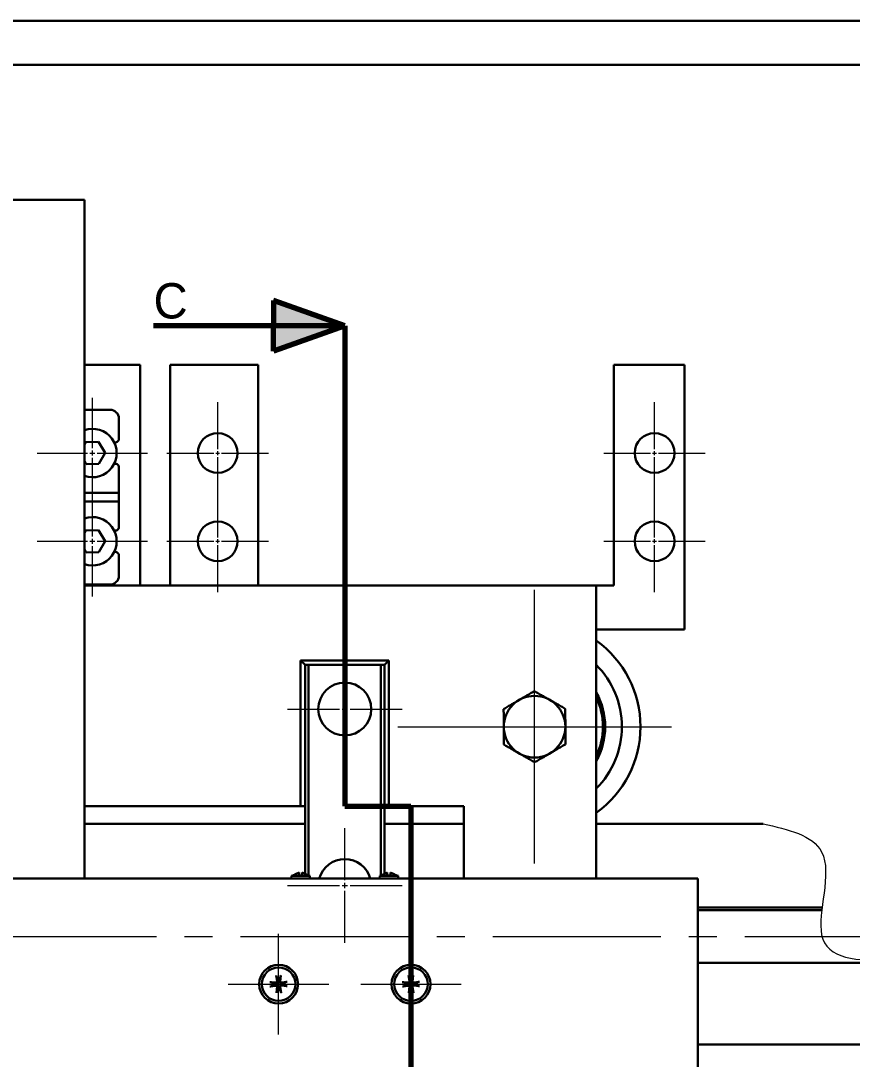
# Model space of a CAD drawing. Header units: millimetres. Extents: x 587 to 10361, y -8386 to 1488.
# Drawn here: x 8059.1 to 8153.3, y -5843.2 to -5725.6 of the extents above; entities that cross this region are included whole.
import ezdxf

# ---------------------------------------------------------------- set-up
doc = ezdxf.new("R2010")
doc.units = ezdxf.units.MM
doc.linetypes.add('ACAD_ISO10W100', pattern=[18, 12, -3, 0, -3])
doc.linetypes.add('CENTER2', pattern=[28.575, 19.05, -3.175, 3.175, -3.175])
for name, color, linetype, lineweight in [('Bgruba', 130, 'Continuous', 70), ('Gruba', 7, 'Continuous', 30), ('Przekrój', 50, 'Continuous', 15), ('Symetria', 210, 'ACAD_ISO10W100', 0), ('Wymiar', 3, 'Continuous', 20)]:
    doc.layers.add(name, color=color, linetype=linetype, lineweight=lineweight)

# ---------------------------------------------------------------- blocks, each defined once
blk = doc.blocks.new('*U446')
at = {"layer": 'Symetria', "color": 0, "linetype": 'CENTER2', "transparency": 16777216}
for p, q in [((0, 0.55), (0, 6.25)), ((-6.25, 0), (-0.55, 0)), ((0.55, 0), (6.25, 0)), ((0, -6.25), (0, -0.55))]:
    blk.add_line(p, q, dxfattribs=at)
at = {"layer": 'Symetria', "color": 0, "linetype": 'Continuous', "transparency": 16777216}
for p, q in [((-0.275, 0), (0.275, 0)), ((0, -0.275), (0, 0.275))]:
    blk.add_line(p, q, dxfattribs=at)
blk = doc.blocks.new('*U447')
at = {"layer": 'Symetria', "color": 0, "linetype": 'CENTER2', "transparency": 16777216}
for p, q in [((0, 0.45), (0, 5.75)), ((-5.75, 0), (-0.45, 0)), ((0.45, 0), (5.75, 0)), ((0, -5.75), (0, -0.45))]:
    blk.add_line(p, q, dxfattribs=at)
at = {"layer": 'Symetria', "color": 0, "linetype": 'Continuous', "transparency": 16777216}
for p, q in [((-0.225, 0), (0.225, 0)), ((0, -0.225), (0, 0.225))]:
    blk.add_line(p, q, dxfattribs=at)
blk = doc.blocks.new('*U448')
at = {"layer": 'Symetria', "color": 0, "linetype": 'CENTER2', "transparency": 16777216}
for p, q in [((0, 0.45), (0, 5.75)), ((-5.75, 0), (-0.45, 0)), ((0.45, 0), (5.75, 0)), ((0, -5.75), (0, -0.45))]:
    blk.add_line(p, q, dxfattribs=at)
at = {"layer": 'Symetria', "color": 0, "linetype": 'Continuous', "transparency": 16777216}
for p, q in [((-0.225, 0), (0.225, 0)), ((0, -0.225), (0, 0.225))]:
    blk.add_line(p, q, dxfattribs=at)
blk = doc.blocks.new('*U449')
at = {"layer": 'Symetria', "color": 0, "linetype": 'CENTER2', "transparency": 16777216}
for p, q in [((0, 0.55), (0, 6.25)), ((-6.25, 0), (-0.55, 0)), ((0.55, 0), (6.25, 0)), ((0, -6.25), (0, -0.55))]:
    blk.add_line(p, q, dxfattribs=at)
at = {"layer": 'Symetria', "color": 0, "linetype": 'Continuous', "transparency": 16777216}
for p, q in [((-0.275, 0), (0.275, 0)), ((0, -0.275), (0, 0.275))]:
    blk.add_line(p, q, dxfattribs=at)
blk = doc.blocks.new('*U450')
at = {"layer": 'Symetria', "color": 0, "linetype": 'CENTER2', "transparency": 16777216}
for p, q in [((0, 0.45), (0, 5.75)), ((-5.75, 0), (-0.45, 0)), ((0.45, 0), (5.75, 0)), ((0, -5.75), (0, -0.45))]:
    blk.add_line(p, q, dxfattribs=at)
at = {"layer": 'Symetria', "color": 0, "linetype": 'Continuous', "transparency": 16777216}
for p, q in [((-0.225, 0), (0.225, 0)), ((0, -0.225), (0, 0.225))]:
    blk.add_line(p, q, dxfattribs=at)
blk = doc.blocks.new('*U451')
at = {"layer": 'Symetria', "color": 0, "linetype": 'CENTER2', "transparency": 16777216}
for p, q in [((0, 0.45), (0, 5.75)), ((-5.75, 0), (-0.45, 0)), ((0.45, 0), (5.75, 0)), ((0, -5.75), (0, -0.45))]:
    blk.add_line(p, q, dxfattribs=at)
at = {"layer": 'Symetria', "color": 0, "linetype": 'Continuous', "transparency": 16777216}
for p, q in [((-0.225, 0), (0.225, 0)), ((0, -0.225), (0, 0.225))]:
    blk.add_line(p, q, dxfattribs=at)
blk = doc.blocks.new('*U452')
at = {"layer": 'Symetria', "color": 0, "linetype": 'CENTER2', "transparency": 16777216}
for p, q in [((0, 0.7), (0, 7)), ((-7, 0), (-0.7, 0)), ((0.7, 0), (7, 0)), ((0, -7), (0, -0.7))]:
    blk.add_line(p, q, dxfattribs=at)
at = {"layer": 'Symetria', "color": 0, "linetype": 'Continuous', "transparency": 16777216}
for p, q in [((-0.35, 0), (0.35, 0)), ((0, -0.35), (0, 0.35))]:
    blk.add_line(p, q, dxfattribs=at)
blk = doc.blocks.new('*U453')
at = {"layer": 'Symetria', "color": 0, "linetype": 'CENTER2', "transparency": 16777216}
for p, q in [((0, 0.6), (0, 6.5)), ((-6.5, 0), (-0.6, 0)), ((0.6, 0), (6.5, 0)), ((0, -6.5), (0, -0.6))]:
    blk.add_line(p, q, dxfattribs=at)
at = {"layer": 'Symetria', "color": 0, "linetype": 'Continuous', "transparency": 16777216}
for p, q in [((-0.3, 0), (0.3, 0)), ((0, -0.3), (0, 0.3))]:
    blk.add_line(p, q, dxfattribs=at)
blk = doc.blocks.new('*U407')
at = {"layer": 'Symetria', "color": 0, "linetype": 'CENTER2', "transparency": 16777216}
for p, q in [((0, 0.6), (0, 6.5)), ((-6.5, 0), (-0.6, 0)), ((0.6, 0), (6.5, 0)), ((0, -6.5), (0, -0.6))]:
    blk.add_line(p, q, dxfattribs=at)
at = {"layer": 'Symetria', "color": 0, "linetype": 'Continuous', "transparency": 16777216}
for p, q in [((-0.3, 0), (0.3, 0)), ((0, -0.3), (0, 0.3))]:
    blk.add_line(p, q, dxfattribs=at)
blk = doc.blocks.new('*U408')
at = {"layer": 'Symetria', "color": 0, "linetype": 'CENTER2', "transparency": 16777216}
for p, q in [((0, 0.44), (0, 5.7)), ((-5.7, 0), (-0.44, 0)), ((0.44, 0), (5.7, 0)), ((0, -5.7), (0, -0.44))]:
    blk.add_line(p, q, dxfattribs=at)
at = {"layer": 'Symetria', "color": 0, "linetype": 'Continuous', "transparency": 16777216}
for p, q in [((-0.22, 0), (0.22, 0)), ((0, -0.22), (0, 0.22))]:
    blk.add_line(p, q, dxfattribs=at)
blk = doc.blocks.new('*U409')
at = {"layer": 'Symetria', "color": 0, "linetype": 'CENTER2', "transparency": 16777216}
for p, q in [((0, 0.44), (0, 5.7)), ((-5.7, 0), (-0.44, 0)), ((0.44, 0), (5.7, 0)), ((0, -5.7), (0, -0.44))]:
    blk.add_line(p, q, dxfattribs=at)
at = {"layer": 'Symetria', "color": 0, "linetype": 'Continuous', "transparency": 16777216}
for p, q in [((-0.22, 0), (0.22, 0)), ((0, -0.22), (0, 0.22))]:
    blk.add_line(p, q, dxfattribs=at)
blk = doc.blocks.new('*U422')
at = {"layer": 'Symetria', "color": 0, "linetype": 'CENTER2', "transparency": 16777216}
for p, q in [((0, 2.4), (0, 15.5)), ((-15.5, 0), (-2.4, 0)), ((2.4, 0), (15.5, 0)), ((0, -15.5), (0, -2.4))]:
    blk.add_line(p, q, dxfattribs=at)
at = {"layer": 'Symetria', "color": 0, "linetype": 'Continuous', "transparency": 16777216}
for p, q in [((0, -1.2), (0, 1.2)), ((-1.2, 0), (1.2, 0))]:
    blk.add_line(p, q, dxfattribs=at)
blk = doc.blocks.new('*U431')
at = {"layer": 'Symetria', "color": 0, "linetype": 'CENTER2', "transparency": 16777216}
blk.add_line((-168.07, 0), (436.27, 0), dxfattribs=at)

msp = doc.modelspace()

# ---------------------------------------------------------------- hatches: boundary and pattern name
at = {"layer": 'Bgruba'}
h = msp.add_hatch(color=256, dxfattribs=at)
h.dxf.hatch_style = 1
h.paths.add_polyline_path([(8087.707, -5763.006), (8094.772, -5760.479), (8094.772, -5760.121), (8087.707, -5760.121)])
h.paths.add_polyline_path([(8087.707, -5760.121), (8094.772, -5760.121), (8094.772, -5759.763), (8087.707, -5757.235)])
h.paths.add_polyline_path([(8094.772, -5760.121), (8095.772, -5760.121), (8094.772, -5759.763)])
h.paths.add_polyline_path([(8094.772, -5760.479), (8095.772, -5760.121), (8094.772, -5760.121)])

# ---------------------------------------------------------------- linework, layer by layer
for p, q in [((8095.772, -5760.121), (8087.707, -5757.235)), ((8087.707, -5757.235), (8087.707, -5760.121)), ((8095.772, -5760.121), (8074.106, -5760.121)), ((8095.772, -5760.121), (8087.707, -5763.006)), ((8087.707, -5763.006), (8087.707, -5760.121)), ((8095.772, -5760.121), (8095.772, -5814.527)), ((8095.772, -5814.527), (8103.272, -5814.527)), ((8103.272, -5814.527), (8103.272, -5906.653))]:
    msp.add_line(p, q, dxfattribs=at)
at = {"layer": 'Gruba'}
for p, q in [((7655.966, -5730.562), (8834.966, -5730.562)), ((8051.272, -5745.856), (8066.272, -5745.856)), ((8066.272, -5745.856), (8066.272, -5822.738)), ((8072.574, -5764.527), (8066.272, -5764.527)), ((8072.574, -5789.527), (8072.574, -5764.527)), ((8075.97, -5789.527), (8075.97, -5764.527)), ((8085.97, -5764.527), (8075.97, -5764.527)), ((8085.97, -5789.527), (8085.97, -5764.527)), ((8126.27, -5764.527), (8126.27, -5789.527)), ((8126.27, -5764.527), (8134.272, -5764.527)), ((8134.272, -5764.527), (8134.272, -5794.527)), ((8066.272, -5769.627), (8069.174, -5769.627)), ((8070.174, -5770.627), (8070.174, -5772.921)), ((8066.272, -5773.574), (8066.428, -5773.291)), ((8066.428, -5773.291), (8067.871, -5773.263)), ((8067.871, -5773.263), (8068.617, -5774.498)), ((8068.617, -5774.498), (8067.92, -5775.762)), ((8066.477, -5775.791), (8066.272, -5775.451)), ((8067.92, -5775.762), (8066.477, -5775.791)), ((8070.174, -5776.133), (8070.174, -5779.017)), ((8066.272, -5779.027), (8070.164, -5779.027)), ((8070.174, -5779.037), (8070.174, -5779.017)), ((8070.174, -5779.037), (8070.174, -5780.017)), ((8070.164, -5780.027), (8066.272, -5780.027)), ((8070.174, -5780.037), (8070.174, -5780.017)), ((8070.174, -5780.037), (8070.174, -5782.921)), ((8066.272, -5783.574), (8066.428, -5783.291)), ((8066.428, -5783.291), (8067.871, -5783.263)), ((8067.871, -5783.263), (8068.617, -5784.498)), ((8068.617, -5784.498), (8067.92, -5785.762)), ((8066.477, -5785.791), (8066.272, -5785.451)), ((8067.92, -5785.762), (8066.477, -5785.791)), ((8070.174, -5786.133), (8070.174, -5788.427)), ((8069.174, -5789.427), (8066.272, -5789.427)), ((8124.272, -5789.527), (8066.272, -5789.527)), ((8126.27, -5789.527), (8124.272, -5789.527)), ((8124.272, -5822.738), (8124.272, -5789.527)), ((8124.272, -5794.527), (8134.272, -5794.527)), ((8100.772, -5798.027), (8090.772, -5798.027)), ((8090.772, -5798.027), (8091.272, -5798.527)), ((8090.772, -5798.027), (8090.772, -5814.527)), ((8100.772, -5798.027), (8100.272, -5798.527)), ((8100.772, -5798.027), (8100.772, -5814.527)), ((8091.672, -5798.527), (8091.272, -5798.527)), ((8091.272, -5798.527), (8091.272, -5822.196)), ((8099.872, -5798.527), (8091.672, -5798.527)), ((8091.672, -5798.527), (8091.672, -5822.375)), ((8100.272, -5798.527), (8099.872, -5798.527)), ((8099.872, -5798.527), (8099.872, -5822.375)), ((8100.272, -5798.527), (8100.272, -5822.196)), ((8090.772, -5814.527), (8066.272, -5814.527)), ((8091.272, -5814.527), (8090.772, -5814.527)), ((8100.772, -5814.527), (8100.272, -5814.527)), ((8109.272, -5814.527), (8100.772, -5814.527)), ((8109.272, -5814.527), (8109.272, -5822.738)), ((8066.272, -5816.527), (8091.272, -5816.527)), ((8100.272, -5816.527), (8109.272, -5816.527)), ((8124.272, -5816.527), (8143.172, -5816.527)), ((8135.772, -5822.738), (8055.772, -5822.738)), ((8089.742, -5822.438), (8089.716, -5822.738)), ((8089.872, -5822.375), (8089.742, -5822.438)), ((8089.742, -5822.438), (8091.802, -5822.438)), ((8089.872, -5822.384), (8089.872, -5822.375)), ((8090.592, -5822.384), (8090.592, -5822.062)), ((8090.952, -5822.062), (8090.952, -5822.384)), ((8091.672, -5822.375), (8091.802, -5822.438)), ((8091.672, -5822.384), (8091.672, -5822.375)), ((8091.802, -5822.438), (8091.828, -5822.738)), ((8099.742, -5822.438), (8099.716, -5822.738)), ((8099.872, -5822.375), (8099.742, -5822.438)), ((8099.742, -5822.438), (8101.802, -5822.438)), ((8099.872, -5822.384), (8099.872, -5822.375)), ((8100.592, -5822.384), (8100.592, -5822.062)), ((8100.952, -5822.062), (8100.952, -5822.384)), ((8101.672, -5822.375), (8101.802, -5822.438)), ((8101.672, -5822.384), (8101.672, -5822.375)), ((8101.802, -5822.438), (8101.828, -5822.738)), ((8135.772, -5867.738), (8135.772, -5822.738)), ((8135.772, -5826.002), (8149.863, -5826.002)), ((8135.772, -5826.293), (8149.827, -5826.293)), ((8170.479, -5832.293), (8135.772, -5832.293)), ((8087.289, -5834.45), (8087.985, -5834.521)), ((8087.995, -5833.715), (8088.093, -5834.408)), ((8088.51, -5833.705), (8088.44, -5834.401)), ((8089.245, -5834.411), (8088.553, -5834.509)), ((8102.289, -5834.45), (8102.985, -5834.521)), ((8102.995, -5833.715), (8103.093, -5834.408)), ((8103.51, -5833.705), (8103.44, -5834.401)), ((8104.245, -5834.411), (8103.553, -5834.509)), ((8087.299, -5834.965), (8087.992, -5834.867)), ((8088.034, -5835.672), (8088.105, -5834.975)), ((8088.549, -5835.661), (8088.451, -5834.968)), ((8089.256, -5834.926), (8088.559, -5834.856)), ((8102.299, -5834.965), (8102.992, -5834.867)), ((8103.034, -5835.672), (8103.105, -5834.975)), ((8103.549, -5835.661), (8103.451, -5834.968)), ((8104.256, -5834.926), (8103.559, -5834.856)), ((8135.772, -5841.527), (8179.713, -5841.527))]:
    msp.add_line(p, q, dxfattribs=at)
msp.add_lwpolyline([(7650.966, -6566.562), (8839.966, -6566.562), (8839.966, -5725.562), (7650.966, -5725.562)], close=True, dxfattribs=at)
for centre, radius in [((8081.371, -5774.527), 2.25), ((8130.87, -5774.527), 2.25), ((8081.371, -5784.527), 2.25), ((8130.87, -5784.527), 2.25), ((8095.772, -5803.527), 3), ((8117.272, -5805.527), 3.491), ((8088.272, -5834.688), 2.2), ((8088.272, -5834.688), 1.9), ((8103.272, -5834.688), 2.2), ((8103.272, -5834.688), 1.9)]:
    msp.add_circle(centre, radius, dxfattribs=at)
for centre, radius, start, end in [((8069.174, -5770.627), 1, 0, 90), ((8067.174, -5774.527), 2.75, 250.85257, 109.14743), ((8069.774, -5772.921), 0.4, 249.28205, 0), ((8069.774, -5776.133), 0.4, 0, 110.71795), ((8070.164, -5779.037), 0.01, 0, 90), ((8070.164, -5780.017), 0.01, 270, 0), ((8067.174, -5784.527), 2.75, 250.85257, 109.14743), ((8069.774, -5782.921), 0.4, 249.28205, 0), ((8069.774, -5786.133), 0.4, 0, 110.71795), ((8069.174, -5788.427), 1, 270, 0), ((8117.272, -5805.527), 12, 305.68533, 54.31467), ((8117.272, -5805.527), 9.9, 314.99708, 45.00292), ((8117.272, -5805.527), 8, 331.04498, 28.95502), ((8117.272, -5805.527), 7.75, 334.58538, 25.41462), ((8095.772, -5823.527), 3, 15.24364, 164.75636), ((8088.272, -5834.688), 0.682, 166.56497, 195.68769), ((8087.995, -5834.422), 0.0995, 264.19673, 8.05592), ((8088.272, -5834.688), 0.682, 76.56497, 105.68769), ((8088.539, -5834.411), 0.0995, 174.19673, 278.05592), ((8088.272, -5834.688), 0.682, 346.56497, 15.68769), ((8103.272, -5834.688), 0.682, 166.56497, 195.68769), ((8102.995, -5834.422), 0.0995, 264.19673, 8.05592), ((8103.272, -5834.688), 0.682, 76.56497, 105.68769), ((8103.539, -5834.411), 0.0995, 174.19673, 278.05592), ((8103.272, -5834.688), 0.682, 346.56497, 15.68769), ((8088.006, -5834.965), 0.0995, 354.19673, 98.05592), ((8088.272, -5834.688), 0.682, 256.56497, 285.68769), ((8088.549, -5834.955), 0.0995, 84.19673, 188.05592), ((8103.006, -5834.965), 0.0995, 354.19673, 98.05592), ((8103.272, -5834.688), 0.682, 256.56497, 285.68769), ((8103.549, -5834.955), 0.0995, 84.19673, 188.05592)]:
    msp.add_arc(centre, radius, start, end, dxfattribs=at)
for points, weights in [([(8113.772, -5803.526), (8115.513, -5802.511), (8117.255, -5801.496)], [1, 1.15470053838, 1]), ([(8117.255, -5801.496), (8119.005, -5802.496), (8120.755, -5803.496)], [1, 1.15470053838, 1]), ([(8113.79, -5807.558), (8113.781, -5805.542), (8113.772, -5803.526)], [1, 1.15470053838, 1]), ([(8120.755, -5803.496), (8120.763, -5805.512), (8120.772, -5807.527)], [1, 1.15470053838, 1]), ([(8117.29, -5809.558), (8115.54, -5808.558), (8113.79, -5807.558)], [1, 1.15470053838, 1]), ([(8120.772, -5807.527), (8119.031, -5808.543), (8117.29, -5809.558)], [1, 1.15470053838, 1]), ([(8090.592, -5822.062), (8090.436, -5822.115), (8089.872, -5822.384)], [2.78445648358, 2.21978215716, 1.10218906361]), ([(8090.952, -5822.384), (8090.772, -5822.366), (8090.592, -5822.384)], [1.06171421811, 1.0827403032, 1.06171421811]), ([(8091.672, -5822.384), (8091.108, -5822.115), (8090.952, -5822.062)], [1.1021890636, 2.21978215717, 2.7844564836]), ([(8100.592, -5822.062), (8100.436, -5822.115), (8099.872, -5822.384)], [2.78445648358, 2.21978215716, 1.10218906361]), ([(8100.952, -5822.384), (8100.772, -5822.366), (8100.592, -5822.384)], [1.06171421811, 1.0827403032, 1.06171421811]), ([(8101.672, -5822.384), (8101.108, -5822.115), (8100.952, -5822.062)], [1.1021890636, 2.21978215717, 2.7844564836]), ([(8087.609, -5834.53), (8087.51, -5834.502), (8087.377, -5834.464)], [1, 1.01238273226, 1.00219918487]), ([(8087.978, -5834.584), (8087.863, -5834.567), (8087.609, -5834.53)], [2.00803864766, 1.53080852956, 1]), ([(8088.013, -5833.803), (8088.056, -5833.934), (8088.088, -5834.031)], [1.00219918509, 1.01238273352, 1]), ([(8088.088, -5834.031), (8088.135, -5834.284), (8088.157, -5834.399)], [1, 1.53080852955, 2.00803864765]), ([(8088.376, -5834.394), (8088.393, -5834.279), (8088.431, -5834.025)], [2.00803864766, 1.53080852956, 1]), ([(8088.431, -5834.025), (8088.459, -5833.926), (8088.496, -5833.793)], [1, 1.01238273205, 1.00219918484]), ([(8088.929, -5834.504), (8088.676, -5834.551), (8088.562, -5834.573)], [1, 1.53080852955, 2.00803864765]), ([(8089.157, -5834.429), (8089.026, -5834.472), (8088.929, -5834.504)], [1.00219918449, 1.01238272999, 1]), ([(8102.609, -5834.53), (8102.51, -5834.502), (8102.377, -5834.464)], [1, 1.01238273226, 1.00219918487]), ([(8102.978, -5834.584), (8102.863, -5834.567), (8102.609, -5834.53)], [2.00803864766, 1.53080852956, 1]), ([(8103.013, -5833.803), (8103.056, -5833.934), (8103.088, -5834.031)], [1.00219918509, 1.01238273352, 1]), ([(8103.088, -5834.031), (8103.135, -5834.284), (8103.157, -5834.399)], [1, 1.53080852955, 2.00803864765]), ([(8103.376, -5834.394), (8103.393, -5834.279), (8103.431, -5834.025)], [2.00803864766, 1.53080852956, 1]), ([(8103.431, -5834.025), (8103.459, -5833.926), (8103.496, -5833.793)], [1, 1.01238273205, 1.00219918484]), ([(8103.929, -5834.504), (8103.676, -5834.551), (8103.562, -5834.573)], [1, 1.53080852955, 2.00803864765]), ([(8104.157, -5834.429), (8104.026, -5834.472), (8103.929, -5834.504)], [1.00219918449, 1.01238272999, 1]), ([(8087.387, -5834.947), (8087.518, -5834.904), (8087.615, -5834.873)], [1.00219918456, 1.01238273042, 1]), ([(8087.615, -5834.873), (8087.868, -5834.825), (8087.983, -5834.803)], [1, 1.53080852955, 2.00803864765]), ([(8088.114, -5835.352), (8088.086, -5835.45), (8088.048, -5835.583)], [1, 1.01238273203, 1.00219918484]), ([(8088.169, -5834.982), (8088.151, -5835.097), (8088.114, -5835.352)], [2.00803864766, 1.53080852956, 1]), ([(8088.457, -5835.345), (8088.409, -5835.092), (8088.387, -5834.977)], [1, 1.53080852955, 2.00803864765]), ([(8088.531, -5835.573), (8088.488, -5835.442), (8088.457, -5835.345)], [1.00219918509, 1.01238273352, 1]), ([(8088.566, -5834.792), (8088.681, -5834.809), (8088.936, -5834.847)], [2.00803864766, 1.53080852956, 1]), ([(8088.936, -5834.847), (8089.034, -5834.875), (8089.167, -5834.912)], [1, 1.01238273221, 1.00219918487]), ([(8102.387, -5834.947), (8102.518, -5834.904), (8102.615, -5834.873)], [1.00219918456, 1.01238273042, 1]), ([(8102.615, -5834.873), (8102.868, -5834.825), (8102.983, -5834.803)], [1, 1.53080852955, 2.00803864765]), ([(8103.114, -5835.352), (8103.086, -5835.45), (8103.048, -5835.583)], [1, 1.01238273203, 1.00219918484]), ([(8103.169, -5834.982), (8103.151, -5835.097), (8103.114, -5835.352)], [2.00803864766, 1.53080852956, 1]), ([(8103.457, -5835.345), (8103.409, -5835.092), (8103.387, -5834.977)], [1, 1.53080852955, 2.00803864765]), ([(8103.531, -5835.573), (8103.488, -5835.442), (8103.457, -5835.345)], [1.00219918509, 1.01238273352, 1]), ([(8103.566, -5834.792), (8103.681, -5834.809), (8103.936, -5834.847)], [2.00803864766, 1.53080852956, 1]), ([(8103.936, -5834.847), (8104.034, -5834.875), (8104.167, -5834.912)], [1, 1.01238273221, 1.00219918487])]:
    msp.add_rational_spline(points, weights, degree=2, dxfattribs=at)
for points, knots in [([(8087.289, -5834.45), (8087.301, -5834.451), (8087.316, -5834.453), (8087.338, -5834.456), (8087.351, -5834.458), (8087.366, -5834.461), (8087.373, -5834.462), (8087.377, -5834.464)], [0.014952035, 0.014952035, 0.014952035, 0.014952035, 0.018694873, 0.018694873, 0.02240443, 0.02240443, 0.025418203, 0.025418203, 0.025418203, 0.025418203]), ([(8088.157, -5834.399), (8088.158, -5834.404), (8088.159, -5834.41), (8088.161, -5834.432), (8088.159, -5834.448), (8088.153, -5834.476), (8088.149, -5834.49), (8088.135, -5834.516), (8088.126, -5834.528), (8088.106, -5834.548), (8088.094, -5834.558), (8088.069, -5834.572), (8088.055, -5834.578), (8088.028, -5834.585), (8088.011, -5834.587), (8087.99, -5834.586), (8087.984, -5834.585), (8087.978, -5834.584)], [0.069648368, 0.069648368, 0.069648368, 0.069648368, 0.071418354, 0.071418354, 0.076417714, 0.076417714, 0.08066047, 0.08066047, 0.084903225, 0.084903225, 0.089145981, 0.089145981, 0.093388736, 0.093388736, 0.098388097, 0.098388097, 0.100158083, 0.100158083, 0.100158083, 0.100158083]), ([(8088.013, -5833.803), (8088.011, -5833.798), (8088.01, -5833.792), (8088.006, -5833.776), (8088.003, -5833.764), (8087.999, -5833.742), (8087.997, -5833.727), (8087.995, -5833.715)], [0.034180168, 0.034180168, 0.034180168, 0.034180168, 0.037193942, 0.037193942, 0.040903499, 0.040903499, 0.044646337, 0.044646337, 0.044646337, 0.044646337]), ([(8088.562, -5834.573), (8088.556, -5834.574), (8088.55, -5834.575), (8088.529, -5834.577), (8088.512, -5834.575), (8088.484, -5834.569), (8088.471, -5834.565), (8088.445, -5834.551), (8088.432, -5834.542), (8088.412, -5834.522), (8088.402, -5834.51), (8088.388, -5834.485), (8088.382, -5834.471), (8088.375, -5834.444), (8088.373, -5834.427), (8088.374, -5834.406), (8088.375, -5834.4), (8088.376, -5834.394)], [0.069648368, 0.069648368, 0.069648368, 0.069648368, 0.071418354, 0.071418354, 0.076417714, 0.076417714, 0.08066047, 0.08066047, 0.084903225, 0.084903225, 0.089145981, 0.089145981, 0.093388736, 0.093388736, 0.098388097, 0.098388097, 0.100158083, 0.100158083, 0.100158083, 0.100158083]), ([(8088.51, -5833.705), (8088.509, -5833.717), (8088.507, -5833.732), (8088.504, -5833.754), (8088.502, -5833.767), (8088.499, -5833.782), (8088.498, -5833.789), (8088.496, -5833.793)], [0.014952035, 0.014952035, 0.014952035, 0.014952035, 0.018694873, 0.018694873, 0.02240443, 0.02240443, 0.025418203, 0.025418203, 0.025418203, 0.025418203]), ([(8089.157, -5834.429), (8089.162, -5834.427), (8089.168, -5834.425), (8089.184, -5834.422), (8089.196, -5834.419), (8089.219, -5834.415), (8089.233, -5834.413), (8089.245, -5834.411)], [0.034180168, 0.034180168, 0.034180168, 0.034180168, 0.037193942, 0.037193942, 0.040903499, 0.040903499, 0.044646337, 0.044646337, 0.044646337, 0.044646337]), ([(8102.289, -5834.45), (8102.301, -5834.451), (8102.316, -5834.453), (8102.338, -5834.456), (8102.351, -5834.458), (8102.366, -5834.461), (8102.373, -5834.462), (8102.377, -5834.464)], [0.014952035, 0.014952035, 0.014952035, 0.014952035, 0.018694873, 0.018694873, 0.02240443, 0.02240443, 0.025418203, 0.025418203, 0.025418203, 0.025418203]), ([(8103.157, -5834.399), (8103.158, -5834.404), (8103.159, -5834.41), (8103.161, -5834.432), (8103.159, -5834.448), (8103.153, -5834.476), (8103.149, -5834.49), (8103.135, -5834.516), (8103.126, -5834.528), (8103.106, -5834.548), (8103.094, -5834.558), (8103.069, -5834.572), (8103.055, -5834.578), (8103.028, -5834.585), (8103.011, -5834.587), (8102.99, -5834.586), (8102.984, -5834.585), (8102.978, -5834.584)], [0.069648368, 0.069648368, 0.069648368, 0.069648368, 0.071418354, 0.071418354, 0.076417714, 0.076417714, 0.08066047, 0.08066047, 0.084903225, 0.084903225, 0.089145981, 0.089145981, 0.093388736, 0.093388736, 0.098388097, 0.098388097, 0.100158083, 0.100158083, 0.100158083, 0.100158083]), ([(8103.013, -5833.803), (8103.011, -5833.798), (8103.01, -5833.792), (8103.006, -5833.776), (8103.003, -5833.764), (8102.999, -5833.742), (8102.997, -5833.727), (8102.995, -5833.715)], [0.034180168, 0.034180168, 0.034180168, 0.034180168, 0.037193942, 0.037193942, 0.040903499, 0.040903499, 0.044646337, 0.044646337, 0.044646337, 0.044646337]), ([(8103.562, -5834.573), (8103.556, -5834.574), (8103.55, -5834.575), (8103.529, -5834.577), (8103.512, -5834.575), (8103.484, -5834.569), (8103.471, -5834.565), (8103.445, -5834.551), (8103.432, -5834.542), (8103.412, -5834.522), (8103.402, -5834.51), (8103.388, -5834.485), (8103.382, -5834.471), (8103.375, -5834.444), (8103.373, -5834.427), (8103.374, -5834.406), (8103.375, -5834.4), (8103.376, -5834.394)], [0.069648368, 0.069648368, 0.069648368, 0.069648368, 0.071418354, 0.071418354, 0.076417714, 0.076417714, 0.08066047, 0.08066047, 0.084903225, 0.084903225, 0.089145981, 0.089145981, 0.093388736, 0.093388736, 0.098388097, 0.098388097, 0.100158083, 0.100158083, 0.100158083, 0.100158083]), ([(8103.51, -5833.705), (8103.509, -5833.717), (8103.507, -5833.732), (8103.504, -5833.754), (8103.502, -5833.767), (8103.499, -5833.782), (8103.498, -5833.789), (8103.496, -5833.793)], [0.014952035, 0.014952035, 0.014952035, 0.014952035, 0.018694873, 0.018694873, 0.02240443, 0.02240443, 0.025418203, 0.025418203, 0.025418203, 0.025418203]), ([(8104.157, -5834.429), (8104.162, -5834.427), (8104.168, -5834.425), (8104.184, -5834.422), (8104.196, -5834.419), (8104.219, -5834.415), (8104.233, -5834.413), (8104.245, -5834.411)], [0.034180168, 0.034180168, 0.034180168, 0.034180168, 0.037193942, 0.037193942, 0.040903499, 0.040903499, 0.044646337, 0.044646337, 0.044646337, 0.044646337]), ([(8087.387, -5834.947), (8087.382, -5834.949), (8087.376, -5834.951), (8087.36, -5834.954), (8087.348, -5834.957), (8087.326, -5834.961), (8087.311, -5834.963), (8087.299, -5834.965)], [0.034180168, 0.034180168, 0.034180168, 0.034180168, 0.037193942, 0.037193942, 0.040903499, 0.040903499, 0.044646337, 0.044646337, 0.044646337, 0.044646337]), ([(8087.983, -5834.803), (8087.988, -5834.802), (8087.994, -5834.801), (8088.016, -5834.8), (8088.032, -5834.801), (8088.06, -5834.807), (8088.074, -5834.812), (8088.1, -5834.825), (8088.112, -5834.834), (8088.132, -5834.854), (8088.142, -5834.866), (8088.157, -5834.891), (8088.162, -5834.905), (8088.169, -5834.932), (8088.171, -5834.949), (8088.17, -5834.971), (8088.169, -5834.976), (8088.169, -5834.982)], [0.069648368, 0.069648368, 0.069648368, 0.069648368, 0.071418354, 0.071418354, 0.076417714, 0.076417714, 0.08066047, 0.08066047, 0.084903225, 0.084903225, 0.089145981, 0.089145981, 0.093388736, 0.093388736, 0.098388097, 0.098388097, 0.100158083, 0.100158083, 0.100158083, 0.100158083]), ([(8088.034, -5835.672), (8088.035, -5835.659), (8088.037, -5835.645), (8088.04, -5835.622), (8088.042, -5835.61), (8088.045, -5835.594), (8088.046, -5835.587), (8088.048, -5835.583)], [0.014952035, 0.014952035, 0.014952035, 0.014952035, 0.018694873, 0.018694873, 0.02240443, 0.02240443, 0.025418203, 0.025418203, 0.025418203, 0.025418203]), ([(8088.387, -5834.977), (8088.386, -5834.972), (8088.385, -5834.966), (8088.384, -5834.945), (8088.385, -5834.928), (8088.391, -5834.9), (8088.396, -5834.887), (8088.409, -5834.86), (8088.418, -5834.848), (8088.438, -5834.828), (8088.45, -5834.818), (8088.475, -5834.804), (8088.489, -5834.798), (8088.517, -5834.791), (8088.533, -5834.789), (8088.555, -5834.79), (8088.56, -5834.791), (8088.566, -5834.792)], [0.069648368, 0.069648368, 0.069648368, 0.069648368, 0.071418354, 0.071418354, 0.076417714, 0.076417714, 0.08066047, 0.08066047, 0.084903225, 0.084903225, 0.089145981, 0.089145981, 0.093388736, 0.093388736, 0.098388097, 0.098388097, 0.100158083, 0.100158083, 0.100158083, 0.100158083]), ([(8088.531, -5835.573), (8088.533, -5835.578), (8088.535, -5835.584), (8088.538, -5835.6), (8088.541, -5835.612), (8088.545, -5835.635), (8088.547, -5835.649), (8088.549, -5835.661)], [0.034180168, 0.034180168, 0.034180168, 0.034180168, 0.037193942, 0.037193942, 0.040903499, 0.040903499, 0.044646337, 0.044646337, 0.044646337, 0.044646337]), ([(8089.256, -5834.926), (8089.243, -5834.925), (8089.229, -5834.923), (8089.206, -5834.92), (8089.194, -5834.918), (8089.178, -5834.915), (8089.171, -5834.914), (8089.167, -5834.912)], [0.014952035, 0.014952035, 0.014952035, 0.014952035, 0.018694873, 0.018694873, 0.02240443, 0.02240443, 0.025418203, 0.025418203, 0.025418203, 0.025418203]), ([(8102.387, -5834.947), (8102.382, -5834.949), (8102.376, -5834.951), (8102.36, -5834.954), (8102.348, -5834.957), (8102.326, -5834.961), (8102.311, -5834.963), (8102.299, -5834.965)], [0.034180168, 0.034180168, 0.034180168, 0.034180168, 0.037193942, 0.037193942, 0.040903499, 0.040903499, 0.044646337, 0.044646337, 0.044646337, 0.044646337]), ([(8102.983, -5834.803), (8102.988, -5834.802), (8102.994, -5834.801), (8103.016, -5834.8), (8103.032, -5834.801), (8103.06, -5834.807), (8103.074, -5834.812), (8103.1, -5834.825), (8103.112, -5834.834), (8103.132, -5834.854), (8103.142, -5834.866), (8103.157, -5834.891), (8103.162, -5834.905), (8103.169, -5834.932), (8103.171, -5834.949), (8103.17, -5834.971), (8103.169, -5834.976), (8103.169, -5834.982)], [0.069648368, 0.069648368, 0.069648368, 0.069648368, 0.071418354, 0.071418354, 0.076417714, 0.076417714, 0.08066047, 0.08066047, 0.084903225, 0.084903225, 0.089145981, 0.089145981, 0.093388736, 0.093388736, 0.098388097, 0.098388097, 0.100158083, 0.100158083, 0.100158083, 0.100158083]), ([(8103.034, -5835.672), (8103.035, -5835.659), (8103.037, -5835.645), (8103.04, -5835.622), (8103.042, -5835.61), (8103.045, -5835.594), (8103.046, -5835.587), (8103.048, -5835.583)], [0.014952035, 0.014952035, 0.014952035, 0.014952035, 0.018694873, 0.018694873, 0.02240443, 0.02240443, 0.025418203, 0.025418203, 0.025418203, 0.025418203]), ([(8103.387, -5834.977), (8103.386, -5834.972), (8103.385, -5834.966), (8103.384, -5834.945), (8103.385, -5834.928), (8103.391, -5834.9), (8103.396, -5834.887), (8103.409, -5834.86), (8103.418, -5834.848), (8103.438, -5834.828), (8103.45, -5834.818), (8103.475, -5834.804), (8103.489, -5834.798), (8103.517, -5834.791), (8103.533, -5834.789), (8103.555, -5834.79), (8103.56, -5834.791), (8103.566, -5834.792)], [0.069648368, 0.069648368, 0.069648368, 0.069648368, 0.071418354, 0.071418354, 0.076417714, 0.076417714, 0.08066047, 0.08066047, 0.084903225, 0.084903225, 0.089145981, 0.089145981, 0.093388736, 0.093388736, 0.098388097, 0.098388097, 0.100158083, 0.100158083, 0.100158083, 0.100158083]), ([(8103.531, -5835.573), (8103.533, -5835.578), (8103.535, -5835.584), (8103.538, -5835.6), (8103.541, -5835.612), (8103.545, -5835.635), (8103.547, -5835.649), (8103.549, -5835.661)], [0.034180168, 0.034180168, 0.034180168, 0.034180168, 0.037193942, 0.037193942, 0.040903499, 0.040903499, 0.044646337, 0.044646337, 0.044646337, 0.044646337]), ([(8104.256, -5834.926), (8104.243, -5834.925), (8104.229, -5834.923), (8104.206, -5834.92), (8104.194, -5834.918), (8104.178, -5834.915), (8104.171, -5834.914), (8104.167, -5834.912)], [0.014952035, 0.014952035, 0.014952035, 0.014952035, 0.018694873, 0.018694873, 0.02240443, 0.02240443, 0.025418203, 0.025418203, 0.025418203, 0.025418203])]:
    msp.add_open_spline(points, degree=3, knots=knots, dxfattribs=at)
at = {"layer": 'Przekrój'}
msp.add_spline([(8143.172, -5816.527), (8149.799, -5819.706), (8149.799, -5829.096), (8170.479, -5832.293), (8179.713, -5841.527)], degree=3, dxfattribs=at)

# ---------------------------------------------------------------- block references
at = {"layer": 'Symetria', "linetype": 'CENTER2'}
for name, p in [('*U446', (8067.174, -5774.527)), ('*U447', (8081.371, -5774.527)), ('*U450', (8130.87, -5774.527)), ('*U449', (8067.174, -5784.527)), ('*U448', (8081.371, -5784.527)), ('*U451', (8130.87, -5784.527)), ('*U422', (8117.272, -5805.527)), ('*U453', (8095.772, -5803.527)), ('*U452', (8117.272, -5805.527)), ('*U407', (8095.772, -5823.527)), ('*U431', (7880.558, -5829.293)), ('*U408', (8088.272, -5834.688)), ('*U409', (8103.272, -5834.688))]:
    msp.add_blockref(name, p, dxfattribs=at)

# ---------------------------------------------------------------- texts
at = {"layer": 'Wymiar', "insert": (8074.106, -5755.283), "char_height": 4, "attachment_point": 1}
msp.add_mtext_dynamic_manual_height_columns('C', width=4.34276, gutter_width=12.5, heights=[0], dxfattribs=at)

doc.saveas('drawing.dxf')
